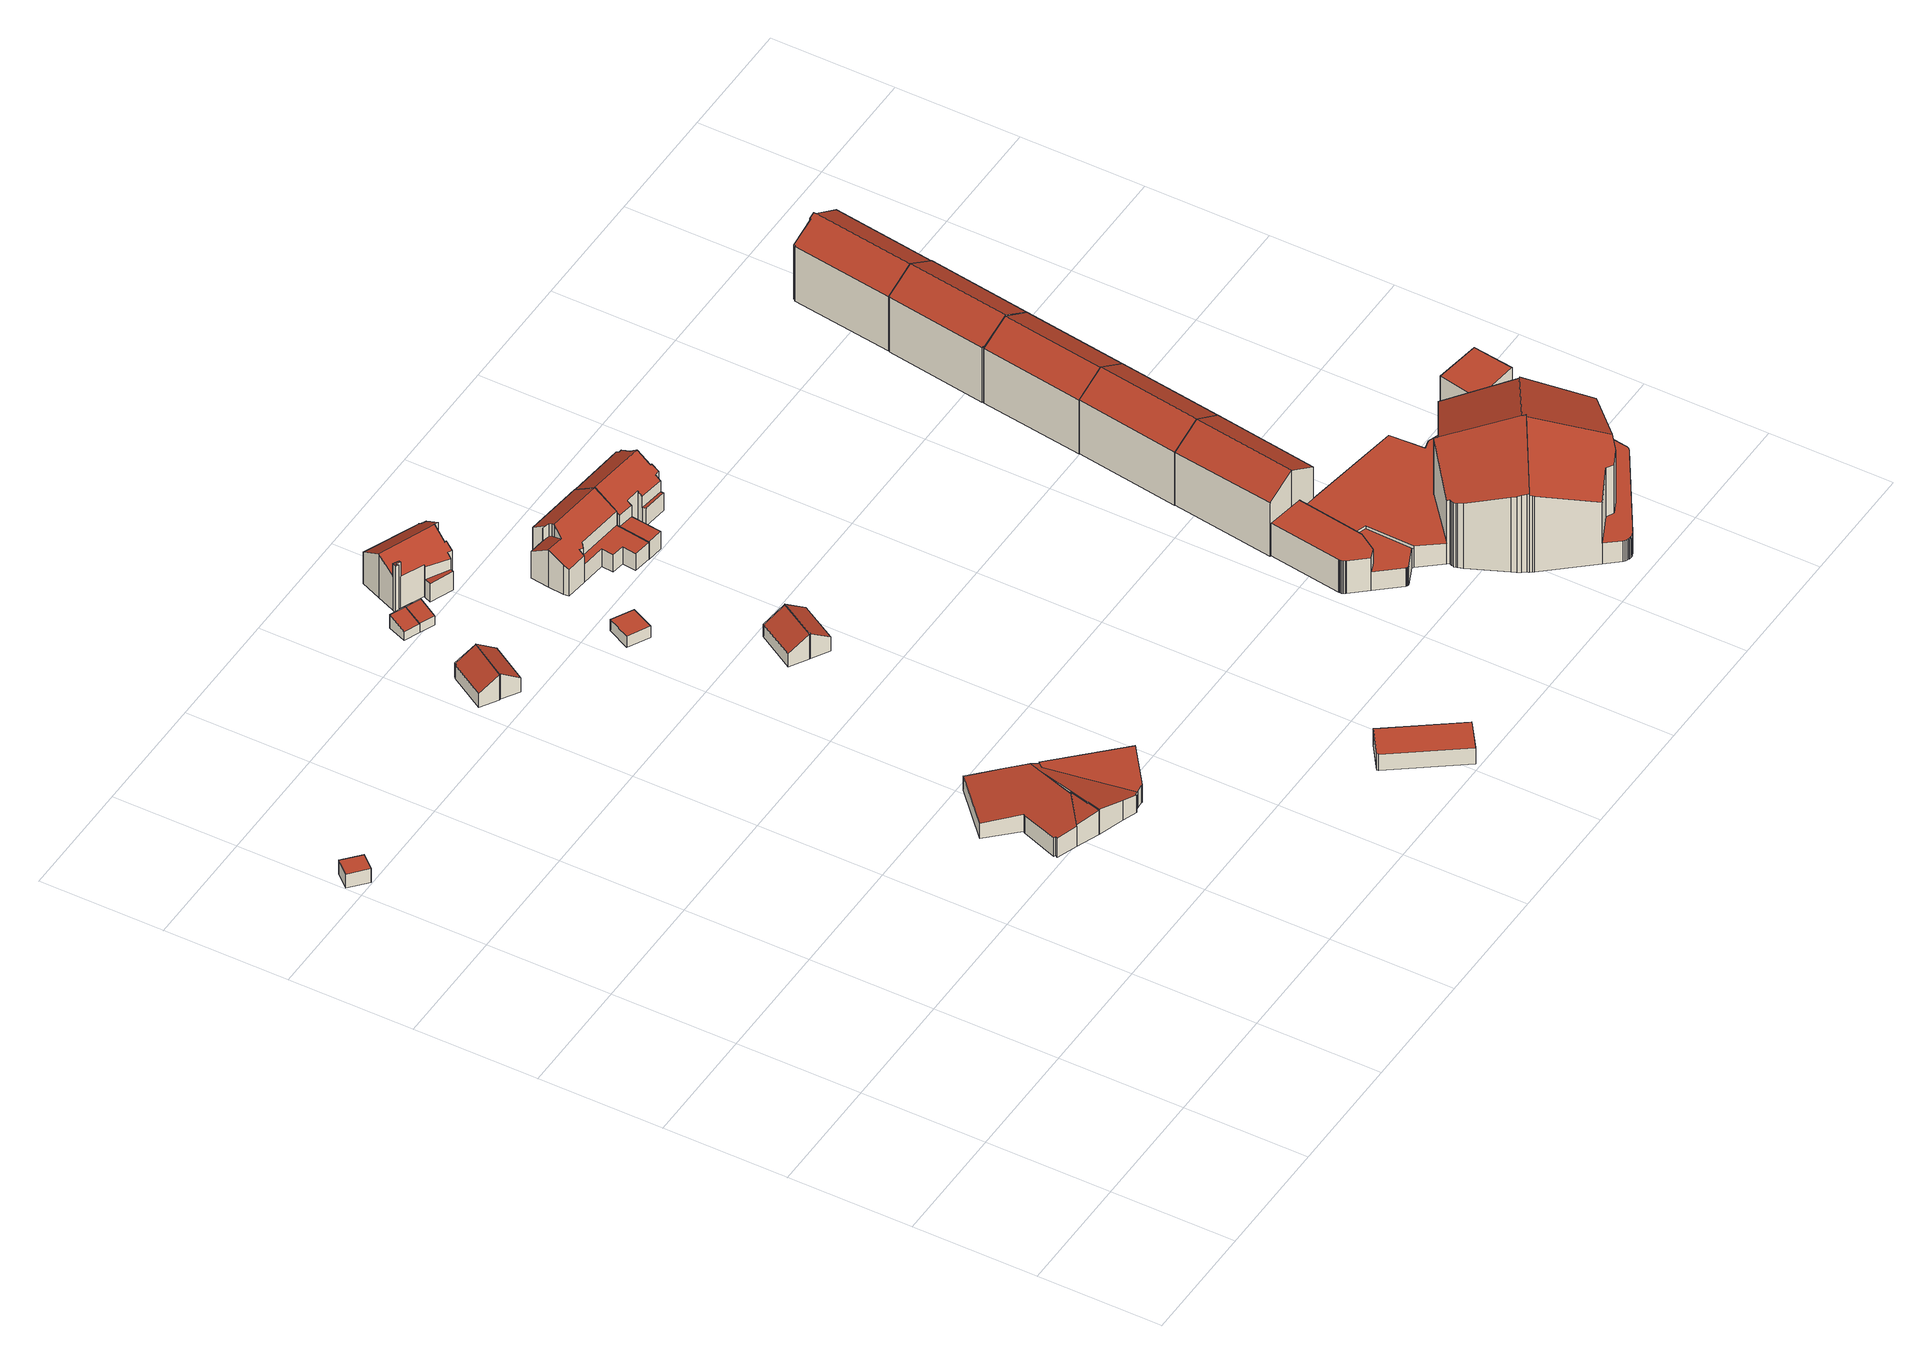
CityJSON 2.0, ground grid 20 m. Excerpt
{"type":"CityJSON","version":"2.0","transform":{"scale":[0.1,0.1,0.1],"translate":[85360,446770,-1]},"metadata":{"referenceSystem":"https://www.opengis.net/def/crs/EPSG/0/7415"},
"CityObjects":{
"building1":{"type":"Building","attributes":{"b3_dak_type":"horizontal","b3_extrusie":0,"b3_h_dak_50p":2.12,"b3_h_dak_70p":2.13,"b3_h_dak_max":2.19,"b3_h_dak_min":2.07,"b3_h_maaiveld":-0.501,"b3_is_glas_dak":false,"b3_kas_warenhuis":false,"b3_mutatie_AHN3_AHN4":false,"b3_mutatie_AHN4_AHN5":false,"b3_n_vlakken":1,"b3_opp_buitenmuur":34.74,"b3_opp_dak_plat":10.82,"b3_opp_dak_schuin":0,"b3_opp_grond":10.82,"b3_opp_scheidingsmuur":0,"b3_rmse_lod12":0.0236,"b3_rmse_lod13":0.0236,"b3_rmse_lod22":0.0209,"b3_succes":true,"b3_t_run":19,"b3_val3dity_lod12":"[]","b3_val3dity_lod13":"[]","b3_val3dity_lod22":"[]","b3_volume_lod12":28.47,"b3_volume_lod13":28.47,"b3_volume_lod22":28.43,"geconstateerd":false,"oorspronkelijkbouwjaar":1966,"rf_force_lod11":false,"status":"Pand in gebruik"},"children":["building1-1"]},
"building1-1":{"type":"BuildingPart","parents":["building1"],"geometry":[{"type":"Solid","lod":"2.2","boundaries":[[[[0,1,2,3]],[[4,0,3,5]],[[5,3,2,6]],[[6,2,1,7]],[[7,1,0,4]],[[7,4,5,6]]]],"semantics":{"surfaces":[{"type":"GroundSurface"},{"type":"WallSurface","on_footprint_edge":true},{"type":"RoofSurface","b3_azimut":255.62,"b3_h_dak_50p":2.13,"b3_h_dak_70p":2.13,"b3_h_dak_max":2.15,"b3_h_dak_min":2.1,"b3_hellingshoek":0.651}],"values":[[0,1,1,1,1,2]]}}]},
"building2":{"type":"Building","attributes":{"b3_bag_bag_overlap":0,"b3_dak_type":"slanted","b3_extrusie":0,"b3_h_dak_50p":2.99,"b3_h_dak_70p":3.29,"b3_h_dak_max":4.39,"b3_h_dak_min":2.59,"b3_h_maaiveld":-0.14,"b3_is_glas_dak":false,"b3_kas_warenhuis":false,"b3_mutatie_AHN3_AHN4":true,"b3_mutatie_AHN4_AHN5":false,"b3_n_vlakken":3,"b3_opp_buitenmuur":133,"b3_opp_dak_plat":0,"b3_opp_dak_schuin":163.48,"b3_opp_grond":162.95,"b3_opp_scheidingsmuur":52.78,"b3_rmse_lod12":0.418,"b3_rmse_lod13":0.418,"b3_rmse_lod22":0.163,"b3_succes":true,"b3_t_run":213,"b3_val3dity_lod12":"[]","b3_val3dity_lod13":"[]","b3_val3dity_lod22":"[]","b3_volume_lod12":555.62,"b3_volume_lod13":555.62,"b3_volume_lod22":528.13,"geconstateerd":false,"oorspronkelijkbouwjaar":1987,"rf_force_lod11":false,"status":"Pand in gebruik"},"children":["building2-1"]},
"building2-1":{"type":"BuildingPart","parents":["building2"],"geometry":[{"type":"Solid","lod":"2.2","boundaries":[[[[8,9,10,11,12,13,14,15,16,17,18,19,20,21,22]],[[23,18,17,24]],[[25,19,18,23]],[[26,20,19,25]],[[24,17,16,27]],[[28,9,8,29,30]],[[30,29,31,32]],[[33,11,10,34]],[[35,14,13,36]],[[37,15,14,35]],[[38,22,21,39]],[[39,21,20,26]],[[29,8,22,38]],[[34,10,9,28]],[[36,13,12,31]],[[32,31,12,11,33]],[[27,16,15,37]],[[32,33,34,28,30]],[[27,37,35,36,31,29,38,39,26,25,23,24]]]],"semantics":{"surfaces":[{"type":"GroundSurface"},{"type":"WallSurface","on_footprint_edge":true},{"type":"WallSurface","on_footprint_edge":false},{"type":"RoofSurface","b3_azimut":328.24,"b3_h_dak_50p":3.94,"b3_h_dak_70p":4.04,"b3_h_dak_max":4.32,"b3_h_dak_min":3.7,"b3_hellingshoek":10.13},{"type":"RoofSurface","b3_azimut":340.75,"b3_h_dak_50p":3.01,"b3_h_dak_70p":3.19,"b3_h_dak_max":3.84,"b3_h_dak_min":2.47,"b3_hellingshoek":3.52}],"values":[[0,1,1,1,1,1,2,1,1,1,1,1,1,1,1,1,1,3,4]]}}]},
"building3":{"type":"Building","attributes":{"b3_bag_bag_overlap":0,"b3_dak_type":"slanted","b3_extrusie":0,"b3_h_dak_50p":3.34,"b3_h_dak_70p":3.61,"b3_h_dak_max":4.52,"b3_h_dak_min":2.85,"b3_h_maaiveld":-0.085,"b3_is_glas_dak":false,"b3_kas_warenhuis":false,"b3_mutatie_AHN3_AHN4":false,"b3_mutatie_AHN4_AHN5":false,"b3_n_vlakken":2,"b3_opp_buitenmuur":118.46,"b3_opp_dak_plat":0,"b3_opp_dak_schuin":121.31,"b3_opp_grond":118.46,"b3_opp_scheidingsmuur":52.64,"b3_rmse_lod12":0.426,"b3_rmse_lod13":0.426,"b3_rmse_lod22":0.0463,"b3_succes":true,"b3_t_run":182,"b3_val3dity_lod12":"[]","b3_val3dity_lod13":"[]","b3_val3dity_lod22":"[]","b3_volume_lod12":434.29,"b3_volume_lod13":434.29,"b3_volume_lod22":415.36,"geconstateerd":false,"oorspronkelijkbouwjaar":2002,"rf_force_lod11":false,"status":"Pand in gebruik"},"children":["building3-1"]},
"building3-1":{"type":"BuildingPart","parents":["building3"],"geometry":[{"type":"Solid","lod":"2.2","boundaries":[[[[40,41,42,43,44,45,11,10,9,22,46,47,48,49]],[[50,22,9,51]],[[52,44,43,53]],[[54,55,56]],[[57,10,11,58]],[[51,9,10,57]],[[59,45,44,52]],[[58,11,45,59]],[[60,42,41,61]],[[53,43,42,60]],[[62,46,22,50]],[[63,48,47,55,54]],[[64,40,49,65]],[[65,49,48,63]],[[61,41,40,64]],[[55,47,46,62]],[[61,64,65,63,54,56]],[[55,62,50,51,57,58,59,52,53,60,61,56]]]],"semantics":{"surfaces":[{"type":"GroundSurface"},{"type":"WallSurface","on_footprint_edge":true},{"type":"WallSurface","on_footprint_edge":false},{"type":"RoofSurface","b3_azimut":261.37,"b3_h_dak_50p":3.34,"b3_h_dak_70p":3.58,"b3_h_dak_max":4.36,"b3_h_dak_min":2.89,"b3_hellingshoek":11.47},{"type":"RoofSurface","b3_azimut":80.35,"b3_h_dak_50p":3.34,"b3_h_dak_70p":3.62,"b3_h_dak_max":4.46,"b3_h_dak_min":2.77,"b3_hellingshoek":13.4}],"values":[[0,1,1,2,1,1,1,1,1,1,1,1,1,1,1,1,3,4]]}}]},
"building4":{"type":"Building","attributes":{"b3_bag_bag_overlap":0,"b3_dak_type":"slanted","b3_extrusie":0,"b3_h_dak_50p":3.05,"b3_h_dak_70p":3.48,"b3_h_dak_max":4.15,"b3_h_dak_min":1.96,"b3_h_maaiveld":-0.625,"b3_is_glas_dak":false,"b3_kas_warenhuis":false,"b3_mutatie_AHN3_AHN4":false,"b3_mutatie_AHN4_AHN5":false,"b3_n_vlakken":1,"b3_opp_buitenmuur":42.54,"b3_opp_dak_plat":0,"b3_opp_dak_schuin":27.55,"b3_opp_grond":23.47,"b3_opp_scheidingsmuur":33.57,"b3_rmse_lod12":0.768,"b3_rmse_lod13":0.768,"b3_rmse_lod22":0.0211,"b3_succes":true,"b3_t_run":30,"b3_val3dity_lod12":"[]","b3_val3dity_lod13":"[]","b3_val3dity_lod22":"[]","b3_volume_lod12":96.05,"b3_volume_lod13":96.05,"b3_volume_lod22":85.97,"geconstateerd":false,"oorspronkelijkbouwjaar":1951,"rf_force_lod11":false,"status":"Pand in gebruik"},"children":["building4-1"]},
"building4-1":{"type":"BuildingPart","parents":["building4"],"geometry":[{"type":"Solid","lod":"2.2","boundaries":[[[[66,67,68,69,70,71]],[[72,68,67,73]],[[74,70,69,75]],[[75,69,68,72]],[[76,71,70,74]],[[77,66,71,76]],[[73,67,66,77]],[[73,77,76,74,75,72]]]],"semantics":{"surfaces":[{"type":"GroundSurface"},{"type":"WallSurface","on_footprint_edge":true},{"type":"RoofSurface","b3_azimut":301.01,"b3_h_dak_50p":2.92,"b3_h_dak_70p":3.43,"b3_h_dak_max":4.17,"b3_h_dak_min":1.73,"b3_hellingshoek":33.48}],"values":[[0,1,1,1,1,1,1,2]]}}]},
"building5":{"type":"Building","attributes":{"b3_bag_bag_overlap":0,"b3_dak_type":"slanted","b3_extrusie":0,"b3_h_dak_50p":3.12,"b3_h_dak_70p":3.59,"b3_h_dak_max":4.17,"b3_h_dak_min":2.02,"b3_h_maaiveld":-0.619,"b3_is_glas_dak":false,"b3_kas_warenhuis":false,"b3_mutatie_AHN3_AHN4":false,"b3_mutatie_AHN4_AHN5":false,"b3_n_vlakken":1,"b3_opp_buitenmuur":44.14,"b3_opp_dak_plat":0,"b3_opp_dak_schuin":28.04,"b3_opp_grond":23.53,"b3_opp_scheidingsmuur":33.57,"b3_rmse_lod12":0.777,"b3_rmse_lod13":0.777,"b3_rmse_lod22":0.018,"b3_succes":true,"b3_t_run":33,"b3_val3dity_lod12":"[]","b3_val3dity_lod13":"[]","b3_val3dity_lod22":"[]","b3_volume_lod12":98.44,"b3_volume_lod13":98.44,"b3_volume_lod22":87.97,"geconstateerd":false,"oorspronkelijkbouwjaar":1951,"rf_force_lod11":false,"status":"Pand in gebruik"},"children":["building5-1"]},
"building5-1":{"type":"BuildingPart","parents":["building5"],"geometry":[{"type":"Solid","lod":"2.2","boundaries":[[[[78,79,67,80,81]],[[82,80,67,83]],[[84,81,80,82]],[[83,67,79,85]],[[86,78,81,84]],[[85,79,78,86]],[[85,86,84,82,83]]]],"semantics":{"surfaces":[{"type":"GroundSurface"},{"type":"WallSurface","on_footprint_edge":true},{"type":"RoofSurface","b3_azimut":120.76,"b3_h_dak_50p":3.23,"b3_h_dak_70p":3.68,"b3_h_dak_max":4.41,"b3_h_dak_min":2.01,"b3_hellingshoek":32.93}],"values":[[0,1,1,1,1,1,2]]}}]},
"building6":{"type":"Building","attributes":{"b3_bag_bag_overlap":0,"b3_dak_type":"slanted","b3_extrusie":0,"b3_h_dak_50p":1.51,"b3_h_dak_70p":1.7,"b3_h_dak_max":2.06,"b3_h_dak_min":1,"b3_h_maaiveld":-0.635,"b3_is_glas_dak":false,"b3_kas_warenhuis":false,"b3_mutatie_AHN3_AHN4":false,"b3_mutatie_AHN4_AHN5":false,"b3_n_vlakken":1,"b3_opp_buitenmuur":18.45,"b3_opp_dak_plat":0,"b3_opp_dak_schuin":9.12,"b3_opp_grond":8.73,"b3_opp_scheidingsmuur":6.7,"b3_rmse_lod12":0.321,"b3_rmse_lod13":0.321,"b3_rmse_lod22":0.0279,"b3_succes":true,"b3_t_run":18,"b3_val3dity_lod12":"[]","b3_val3dity_lod13":"[]","b3_val3dity_lod22":"[]","b3_volume_lod12":20.35,"b3_volume_lod13":20.35,"b3_volume_lod22":18.51,"geconstateerd":false,"oorspronkelijkbouwjaar":1951,"rf_force_lod11":false,"status":"Pand in gebruik"},"children":["building6-1"]},
"building6-1":{"type":"BuildingPart","parents":["building6"],"geometry":[{"type":"Solid","lod":"2.2","boundaries":[[[[87,88,89,90]],[[91,89,88,92]],[[93,90,89,91]],[[94,87,90,93]],[[92,88,87,94]],[[92,94,93,91]]]],"semantics":{"surfaces":[{"type":"GroundSurface"},{"type":"WallSurface","on_footprint_edge":true},{"type":"RoofSurface","b3_azimut":196.53,"b3_h_dak_50p":1.59,"b3_h_dak_70p":1.77,"b3_h_dak_max":2.08,"b3_h_dak_min":1.07,"b3_hellingshoek":16.82}],"values":[[0,1,1,1,1,2]]}}]},
"building7":{"type":"Building","attributes":{"b3_bag_bag_overlap":0,"b3_dak_type":"slanted","b3_extrusie":0,"b3_h_dak_50p":1.5,"b3_h_dak_70p":1.66,"b3_h_dak_max":1.88,"b3_h_dak_min":1.11,"b3_h_maaiveld":-0.622,"b3_is_glas_dak":false,"b3_kas_warenhuis":false,"b3_mutatie_AHN3_AHN4":false,"b3_mutatie_AHN4_AHN5":false,"b3_n_vlakken":1,"b3_opp_buitenmuur":18.09,"b3_opp_dak_plat":0,"b3_opp_dak_schuin":8.88,"b3_opp_grond":8.6,"b3_opp_scheidingsmuur":6.7,"b3_rmse_lod12":0.267,"b3_rmse_lod13":0.267,"b3_rmse_lod22":0.0237,"b3_succes":true,"b3_t_run":45,"b3_val3dity_lod12":"[]","b3_val3dity_lod13":"[]","b3_val3dity_lod22":"[]","b3_volume_lod12":19.46,"b3_volume_lod13":19.46,"b3_volume_lod22":18.08,"geconstateerd":false,"oorspronkelijkbouwjaar":1951,"rf_force_lod11":false,"status":"Pand in gebruik"},"children":["building7-1"]},
"building7-1":{"type":"BuildingPart","parents":["building7"],"geometry":[{"type":"Solid","lod":"2.2","boundaries":[[[[88,95,96,89]],[[97,96,95,98]],[[99,89,96,97]],[[92,88,89,99]],[[98,95,88,92]],[[98,92,99,97]]]],"semantics":{"surfaces":[{"type":"GroundSurface"},{"type":"WallSurface","on_footprint_edge":true},{"type":"RoofSurface","b3_azimut":202.91,"b3_h_dak_50p":1.55,"b3_h_dak_70p":1.7,"b3_h_dak_max":1.97,"b3_h_dak_min":1.12,"b3_hellingshoek":14.46}],"values":[[0,1,1,1,1,2]]}}]},
"building8":{"type":"Building","attributes":{"b3_dak_type":"horizontal","b3_extrusie":0,"b3_h_dak_50p":1.59,"b3_h_dak_70p":1.65,"b3_h_dak_max":1.77,"b3_h_dak_min":1.35,"b3_h_maaiveld":-0.5,"b3_is_glas_dak":false,"b3_kas_warenhuis":false,"b3_mutatie_AHN3_AHN4":false,"b3_mutatie_AHN4_AHN5":false,"b3_n_vlakken":1,"b3_opp_buitenmuur":33.46,"b3_opp_dak_plat":16.09,"b3_opp_dak_schuin":0,"b3_opp_grond":16.09,"b3_opp_scheidingsmuur":0,"b3_rmse_lod12":0.118,"b3_rmse_lod13":0.118,"b3_rmse_lod22":0.0976,"b3_succes":true,"b3_t_run":83,"b3_val3dity_lod12":"[]","b3_val3dity_lod13":"[]","b3_val3dity_lod22":"[]","b3_volume_lod12":34.61,"b3_volume_lod13":34.61,"b3_volume_lod22":33.55,"geconstateerd":false,"oorspronkelijkbouwjaar":1995,"rf_force_lod11":false,"status":"Pand in gebruik"},"children":["building8-1"]},
"building8-1":{"type":"BuildingPart","parents":["building8"],"geometry":[{"type":"Solid","lod":"2.2","boundaries":[[[[100,101,102,103]],[[104,100,103,105]],[[105,103,102,106]],[[106,102,101,107]],[[107,101,100,104]],[[107,104,105,106]]]],"semantics":{"surfaces":[{"type":"GroundSurface"},{"type":"WallSurface","on_footprint_edge":true},{"type":"RoofSurface","b3_azimut":180.92,"b3_h_dak_50p":1.59,"b3_h_dak_70p":1.59,"b3_h_dak_max":1.6,"b3_h_dak_min":1.58,"b3_hellingshoek":0.255}],"values":[[0,1,1,1,1,2]]}}]},
"building9":{"type":"Building","attributes":{"b3_dak_type":"horizontal","b3_extrusie":0,"b3_h_dak_50p":3.02,"b3_h_dak_70p":3.09,"b3_h_dak_max":3.33,"b3_h_dak_min":2.87,"b3_h_maaiveld":0.016,"b3_is_glas_dak":false,"b3_kas_warenhuis":false,"b3_mutatie_AHN3_AHN4":false,"b3_mutatie_AHN4_AHN5":false,"b3_n_vlakken":1,"b3_opp_buitenmuur":115.26,"b3_opp_dak_plat":72.47,"b3_opp_dak_schuin":0,"b3_opp_grond":72.46,"b3_opp_scheidingsmuur":0,"b3_rmse_lod12":0.105,"b3_rmse_lod13":0.105,"b3_rmse_lod22":0.0993,"b3_succes":true,"b3_t_run":157,"b3_val3dity_lod12":"[]","b3_val3dity_lod13":"[]","b3_val3dity_lod22":"[]","b3_volume_lod12":222.68,"b3_volume_lod13":222.68,"b3_volume_lod22":219.87,"geconstateerd":false,"oorspronkelijkbouwjaar":2020,"rf_force_lod11":false,"status":"Pand in gebruik"},"children":["building9-1"]},
"building9-1":{"type":"BuildingPart","parents":["building9"],"geometry":[{"type":"Solid","lod":"2.2","boundaries":[[[[108,109,110,111,112,113]],[[114,112,111,115]],[[116,113,112,114]],[[117,108,113,116]],[[115,111,110,118]],[[118,110,109,119]],[[119,109,108,117]],[[119,117,116,114,115,118]]]],"semantics":{"surfaces":[{"type":"GroundSurface"},{"type":"WallSurface","on_footprint_edge":true},{"type":"RoofSurface","b3_azimut":221.95,"b3_h_dak_50p":3.05,"b3_h_dak_70p":3.06,"b3_h_dak_max":3.1,"b3_h_dak_min":3.01,"b3_hellingshoek":0.628}],"values":[[0,1,1,1,1,1,1,2]]}}]},
"building10":{"type":"Building","attributes":{"b3_bag_bag_overlap":0,"b3_dak_type":"slanted","b3_extrusie":0,"b3_h_dak_50p":2.94,"b3_h_dak_70p":3.38,"b3_h_dak_max":4.08,"b3_h_dak_min":1.88,"b3_h_maaiveld":-0.523,"b3_is_glas_dak":false,"b3_kas_warenhuis":false,"b3_mutatie_AHN3_AHN4":false,"b3_mutatie_AHN4_AHN5":false,"b3_n_vlakken":1,"b3_opp_buitenmuur":41.24,"b3_opp_dak_plat":0,"b3_opp_dak_schuin":28.2,"b3_opp_grond":23.68,"b3_opp_scheidingsmuur":31.47,"b3_rmse_lod12":0.749,"b3_rmse_lod13":0.749,"b3_rmse_lod22":0.0219,"b3_succes":true,"b3_t_run":91,"b3_val3dity_lod12":"[]","b3_val3dity_lod13":"[]","b3_val3dity_lod22":"[]","b3_volume_lod12":92.56,"b3_volume_lod13":92.56,"b3_volume_lod22":82.57,"geconstateerd":false,"oorspronkelijkbouwjaar":1951,"rf_force_lod11":false,"status":"Pand in gebruik"},"children":["building10-1"]},
"building10-1":{"type":"BuildingPart","parents":["building10"],"geometry":[{"type":"Solid","lod":"2.2","boundaries":[[[[120,121,122,123]],[[124,120,123,125]],[[125,123,122,126]],[[126,122,121,127]],[[127,121,120,124]],[[127,124,125,126]]]],"semantics":{"surfaces":[{"type":"GroundSurface"},{"type":"WallSurface","on_footprint_edge":true},{"type":"RoofSurface","b3_azimut":301.42,"b3_h_dak_50p":2.85,"b3_h_dak_70p":3.34,"b3_h_dak_max":4.07,"b3_h_dak_min":1.67,"b3_hellingshoek":32.86}],"values":[[0,1,1,1,1,2]]}}]},
"building11":{"type":"Building","attributes":{"b3_bag_bag_overlap":0,"b3_bouwlagen":3,"b3_dak_type":"slanted","b3_extrusie":0,"b3_h_dak_50p":6.18,"b3_h_dak_70p":6.7,"b3_h_dak_max":7.9,"b3_h_dak_min":2.45,"b3_h_maaiveld":-0.828,"b3_is_glas_dak":false,"b3_kas_warenhuis":false,"b3_mutatie_AHN3_AHN4":false,"b3_mutatie_AHN4_AHN5":false,"b3_n_vlakken":5,"b3_opp_buitenmuur":204.4,"b3_opp_dak_plat":0,"b3_opp_dak_schuin":92.25,"b3_opp_grond":77.63,"b3_opp_scheidingsmuur":51.5,"b3_rmse_lod12":1.39,"b3_rmse_lod13":1.13,"b3_rmse_lod22":0.598,"b3_succes":true,"b3_t_run":72,"b3_val3dity_lod12":"[]","b3_val3dity_lod13":"[]","b3_val3dity_lod22":"[]","b3_volume_lod12":584.24,"b3_volume_lod13":571.52,"b3_volume_lod22":535.9,"geconstateerd":false,"oorspronkelijkbouwjaar":1951,"rf_force_lod11":false,"status":"Pand in gebruik"},"children":["building11-1"]},
"building11-1":{"type":"BuildingPart","parents":["building11"],"geometry":[{"type":"Solid","lod":"2.2","boundaries":[[[[128,129,130,131,132,133,134,135,136,137,138,139,140,141,142,143,144,145,146,147,148,149,150]],[[151,149,148,152]],[[152,148,147,153]],[[154,146,145,155]],[[156,154,157,158]],[[159,133,132,160]],[[160,132,131,161]],[[158,157,162,163]],[[164,144,143,165]],[[166,142,141,167]],[[168,140,139,169]],[[165,143,142,166]],[[170,138,137,171]],[[169,139,138,170]],[[155,145,144,164,172]],[[173,167,141,140,168]],[[174,135,134,175]],[[175,134,133,159]],[[176,136,135,174]],[[171,137,136,176]],[[177,129,128,178]],[[153,147,146,154,156]],[[179,130,180]],[[180,130,129,177]],[[161,131,130,179]],[[178,128,150,162]],[[163,162,150,149,151]],[[172,164,167,173]],[[176,178,162,157,154,155,172,173,168,169,170,171]],[[163,151,152,153,156,158]],[[167,164,165,166]],[[178,176,174,175,159,160,161,179,180,177]]]],"semantics":{"surfaces":[{"type":"GroundSurface"},{"type":"WallSurface","on_footprint_edge":true},{"type":"WallSurface","on_footprint_edge":false},{"type":"RoofSurface","b3_azimut":202.64,"b3_h_dak_50p":6.38,"b3_h_dak_70p":6.91,"b3_h_dak_max":7.87,"b3_h_dak_min":4.81,"b3_hellingshoek":33.42},{"type":"RoofSurface","b3_azimut":134.58,"b3_h_dak_50p":7.85,"b3_h_dak_70p":7.87,"b3_h_dak_max":7.89,"b3_h_dak_min":7.83,"b3_hellingshoek":3.19},{"type":"RoofSurface","b3_azimut":24.42,"b3_h_dak_50p":2.52,"b3_h_dak_70p":2.54,"b3_h_dak_max":5.09,"b3_h_dak_min":2.45,"b3_hellingshoek":5.47},{"type":"RoofSurface","b3_azimut":22.25,"b3_h_dak_50p":6.15,"b3_h_dak_70p":6.64,"b3_h_dak_max":7.65,"b3_h_dak_min":4.93,"b3_hellingshoek":33.44}],"values":[[0,1,1,1,2,1,1,2,1,1,1,1,1,1,1,1,1,1,1,1,1,1,1,1,1,1,1,2,3,4,5,6]]}}]},
"building12":{"type":"Building","attributes":{"b3_bag_bag_overlap":0,"b3_dak_type":"slanted","b3_extrusie":0,"b3_h_dak_50p":3.08,"b3_h_dak_70p":3.54,"b3_h_dak_max":4.13,"b3_h_dak_min":2.02,"b3_h_maaiveld":-0.533,"b3_is_glas_dak":false,"b3_kas_warenhuis":false,"b3_mutatie_AHN3_AHN4":false,"b3_mutatie_AHN4_AHN5":false,"b3_n_vlakken":1,"b3_opp_buitenmuur":44.4,"b3_opp_dak_plat":0,"b3_opp_dak_schuin":27.69,"b3_opp_grond":23.72,"b3_opp_scheidingsmuur":31.47,"b3_rmse_lod12":0.76,"b3_rmse_lod13":0.76,"b3_rmse_lod22":0.0236,"b3_succes":true,"b3_t_run":99,"b3_val3dity_lod12":"[]","b3_val3dity_lod13":"[]","b3_val3dity_lod22":"[]","b3_volume_lod12":96.4,"b3_volume_lod13":96.4,"b3_volume_lod22":86.21,"geconstateerd":false,"oorspronkelijkbouwjaar":1951,"rf_force_lod11":false,"status":"Pand in gebruik"},"children":["building12-1"]},
"building12-1":{"type":"BuildingPart","parents":["building12"],"geometry":[{"type":"Solid","lod":"2.2","boundaries":[[[[181,182,183,123,184,185]],[[186,184,123,187]],[[187,123,183,188]],[[188,183,182,189]],[[190,181,185,191]],[[191,185,184,186]],[[189,182,181,190]],[[189,190,191,186,187,188]]]],"semantics":{"surfaces":[{"type":"GroundSurface"},{"type":"WallSurface","on_footprint_edge":true},{"type":"RoofSurface","b3_azimut":120.04,"b3_h_dak_50p":3.18,"b3_h_dak_70p":3.65,"b3_h_dak_max":4.36,"b3_h_dak_min":1.99,"b3_hellingshoek":32.26}],"values":[[0,1,1,1,1,1,1,2]]}}]},
"building13":{"type":"Building","attributes":{"b3_bag_bag_overlap":0,"b3_bouwlagen":3,"b3_dak_type":"slanted","b3_extrusie":0,"b3_h_dak_50p":5.68,"b3_h_dak_70p":6.26,"b3_h_dak_max":7.43,"b3_h_dak_min":2.39,"b3_h_maaiveld":-0.683,"b3_is_glas_dak":false,"b3_kas_warenhuis":false,"b3_mutatie_AHN3_AHN4":false,"b3_mutatie_AHN4_AHN5":false,"b3_n_vlakken":4,"b3_opp_buitenmuur":220.52,"b3_opp_dak_plat":28.48,"b3_opp_dak_schuin":109.76,"b3_opp_grond":120.96,"b3_opp_scheidingsmuur":67.99,"b3_rmse_lod12":1.95,"b3_rmse_lod13":0.815,"b3_rmse_lod22":0.128,"b3_succes":true,"b3_t_run":167,"b3_val3dity_lod12":"[]","b3_val3dity_lod13":"[]","b3_val3dity_lod22":"[]","b3_volume_lod12":838.43,"b3_volume_lod13":758.26,"b3_volume_lod22":712.15,"geconstateerd":false,"oorspronkelijkbouwjaar":1951,"rf_force_lod11":false,"status":"Pand in gebruik"},"children":["building13-1"]},
"building13-1":{"type":"BuildingPart","parents":["building13"],"geometry":[{"type":"Solid","lod":"2.2","boundaries":[[[[192,193,194,195,196,197,198,199,200,201,202,203,204,205,206,207,208]],[[209,192,208,210]],[[211,212,213,214]],[[215,206,205,216]],[[210,208,207,217]],[[217,207,206,215]],[[218,200,199,219,220]],[[221,222,223,224]],[[224,223,212,211]],[[214,213,204,203,225]],[[216,205,204,213]],[[226,227,228,229]],[[230,231,227,226]],[[232,233,231,230]],[[234,195,194,235,236]],[[237,238,222,221]],[[239,196,195,234]],[[225,203,202,240]],[[241,198,197,242]],[[242,197,196,239]],[[220,219,233,232]],[[219,199,198,241]],[[229,228,243]],[[240,202,201,244]],[[244,201,200,218]],[[236,235,238,237]],[[235,194,193,245]],[[245,193,192,209]],[[243,228,227,231,233,219,241,242]],[[244,218,220,232,230,226,229,225,240]],[[236,237,221,224,211,214,225,229,243,242,239,234]],[[245,209,210,217,215,216,213,212,223,222,238,235]]]],"semantics":{"surfaces":[{"type":"GroundSurface"},{"type":"WallSurface","on_footprint_edge":true},{"type":"WallSurface","on_footprint_edge":false},{"type":"RoofSurface","b3_azimut":7.5,"b3_h_dak_50p":5.16,"b3_h_dak_70p":5.68,"b3_h_dak_max":7.33,"b3_h_dak_min":4.15,"b3_hellingshoek":33.09},{"type":"RoofSurface","b3_azimut":6.39,"b3_h_dak_50p":6.15,"b3_h_dak_70p":6.58,"b3_h_dak_max":7.61,"b3_h_dak_min":5.03,"b3_hellingshoek":33.09},{"type":"RoofSurface","b3_azimut":186.75,"b3_h_dak_50p":6.15,"b3_h_dak_70p":6.68,"b3_h_dak_max":7.61,"b3_h_dak_min":4.4,"b3_hellingshoek":31.95},{"type":"RoofSurface","b3_azimut":160.79,"b3_h_dak_50p":2.52,"b3_h_dak_70p":2.55,"b3_h_dak_max":5.22,"b3_h_dak_min":2.41,"b3_hellingshoek":1.67}],"values":[[0,1,2,1,1,1,1,2,2,1,1,2,2,2,1,2,1,1,1,1,2,1,2,1,1,2,1,1,3,4,5,6]]}}]},
"building14":{"type":"Building","attributes":{"b3_bag_bag_overlap":0,"b3_bouwlagen":3,"b3_dak_type":"slanted","b3_extrusie":0,"b3_h_dak_50p":5.94,"b3_h_dak_70p":6.55,"b3_h_dak_max":7.89,"b3_h_dak_min":1.7,"b3_h_maaiveld":-0.776,"b3_is_glas_dak":false,"b3_kas_warenhuis":false,"b3_mutatie_AHN3_AHN4":false,"b3_mutatie_AHN4_AHN5":false,"b3_n_vlakken":6,"b3_opp_buitenmuur":205.04,"b3_opp_dak_plat":13.62,"b3_opp_dak_schuin":94.54,"b3_opp_grond":92.82,"b3_opp_scheidingsmuur":67.99,"b3_rmse_lod12":2.02,"b3_rmse_lod13":0.996,"b3_rmse_lod22":0.562,"b3_succes":true,"b3_t_run":168,"b3_val3dity_lod12":"[]","b3_val3dity_lod13":"[]","b3_val3dity_lod22":"[]","b3_volume_lod12":675.55,"b3_volume_lod13":616.56,"b3_volume_lod22":576.4,"geconstateerd":false,"oorspronkelijkbouwjaar":1951,"rf_force_lod11":false,"status":"Pand in gebruik"},"children":["building14-1"]},
"building14-1":{"type":"BuildingPart","parents":["building14"],"geometry":[{"type":"Solid","lod":"2.2","boundaries":[[[[246,247,248,249,250,251,252,253,254,255,256,257,258,259,260,261,262,263,264,265,266,267,268,269]],[[270,258,257,271,272]],[[271,257,256,273]],[[272,271,274,275]],[[276,253,252,277]],[[275,274,254,253,276]],[[277,252,251,278]],[[279,249,248,280,281]],[[282,283,269,268,284]],[[285,247,246,286]],[[284,268,267,287]],[[287,267,266,288]],[[289,259,258,270]],[[290,291,260,259,289]],[[292,261,260,291]],[[293,264,263,294,295]],[[295,294,291,290]],[[294,263,262,296]],[[273,256,255,297]],[[296,262,261,292]],[[297,255,254,274]],[[288,266,265,298]],[[298,265,264,293]],[[299,250,249,279]],[[278,251,250,299]],[[281,280,300,301]],[[280,248,247,285]],[[301,300,283,282]],[[286,246,269,283]],[[296,292,291,294]],[[297,274,271,273]],[[298,279,281,301,282,284,287,288]],[[286,283,300,280,285]],[[279,298,293,295,290,289,270,272,275,276,277,278,299]]]],"semantics":{"surfaces":[{"type":"GroundSurface"},{"type":"WallSurface","on_footprint_edge":true},{"type":"WallSurface","on_footprint_edge":false},{"type":"RoofSurface","b3_azimut":291.47,"b3_h_dak_50p":2.52,"b3_h_dak_70p":2.52,"b3_h_dak_max":2.52,"b3_h_dak_min":2.51,"b3_hellingshoek":0.131},{"type":"RoofSurface","b3_azimut":359.23,"b3_h_dak_50p":2.49,"b3_h_dak_70p":2.49,"b3_h_dak_max":4.66,"b3_h_dak_min":2.45,"b3_hellingshoek":4.47},{"type":"RoofSurface","b3_azimut":6.34,"b3_h_dak_50p":6.06,"b3_h_dak_70p":6.53,"b3_h_dak_max":7.58,"b3_h_dak_min":4.93,"b3_hellingshoek":33.35},{"type":"RoofSurface","b3_azimut":97.22,"b3_h_dak_50p":1.8,"b3_h_dak_70p":2.01,"b3_h_dak_max":5.95,"b3_h_dak_min":1.63,"b3_hellingshoek":34.28},{"type":"RoofSurface","b3_azimut":186.85,"b3_h_dak_50p":6.23,"b3_h_dak_70p":6.77,"b3_h_dak_max":7.58,"b3_h_dak_min":4.66,"b3_hellingshoek":33.17}],"values":[[0,1,1,2,1,1,1,1,1,1,1,1,1,1,1,1,2,1,1,1,1,1,1,1,1,2,1,2,1,3,4,5,6,7]]}}]},
"building15":{"type":"Building","attributes":{"b3_bag_bag_overlap":0,"b3_bouwlagen":4,"b3_dak_type":"slanted","b3_extrusie":0,"b3_h_dak_50p":10.97,"b3_h_dak_70p":11.51,"b3_h_dak_max":13.39,"b3_h_dak_min":9.49,"b3_h_maaiveld":-0.432,"b3_is_glas_dak":false,"b3_kas_warenhuis":false,"b3_mutatie_AHN3_AHN4":false,"b3_mutatie_AHN4_AHN5":false,"b3_n_vlakken":3,"b3_opp_buitenmuur":395.33,"b3_opp_dak_plat":0,"b3_opp_dak_schuin":186.42,"b3_opp_grond":161.08,"b3_opp_scheidingsmuur":159.37,"b3_rmse_lod12":1.06,"b3_rmse_lod13":1.06,"b3_rmse_lod22":0.368,"b3_succes":true,"b3_t_run":206,"b3_val3dity_lod12":"[]","b3_val3dity_lod13":"[]","b3_val3dity_lod22":"[]","b3_volume_lod12":1921.74,"b3_volume_lod13":1921.74,"b3_volume_lod22":1833.43,"geconstateerd":false,"oorspronkelijkbouwjaar":1954,"rf_force_lod11":false,"status":"Pand in gebruik"},"children":["building15-1"]},
"building15-1":{"type":"BuildingPart","parents":["building15"],"geometry":[{"type":"Solid","lod":"2.2","boundaries":[[[[302,303,304,305,306,307]],[[308,304,303,309]],[[310,305,304,308]],[[311,307,306,312]],[[312,306,305,310]],[[309,303,302,313]],[[313,302,307,311]],[[309,313,310,308]],[[313,311,312,310]]]],"semantics":{"surfaces":[{"type":"GroundSurface"},{"type":"WallSurface","on_footprint_edge":true},{"type":"RoofSurface","b3_azimut":98.37,"b3_h_dak_50p":10.96,"b3_h_dak_70p":11.55,"b3_h_dak_max":12.5,"b3_h_dak_min":9.45,"b3_hellingshoek":30.2},{"type":"RoofSurface","b3_azimut":278.47,"b3_h_dak_50p":10.93,"b3_h_dak_70p":11.52,"b3_h_dak_max":12.5,"b3_h_dak_min":9.38,"b3_hellingshoek":30.24}],"values":[[0,1,1,1,1,1,1,2,3]]}}]},
"building16":{"type":"Building","attributes":{"b3_bag_bag_overlap":0,"b3_bouwlagen":4,"b3_dak_type":"slanted","b3_extrusie":0,"b3_h_dak_50p":6.68,"b3_h_dak_70p":13.89,"b3_h_dak_max":18.08,"b3_h_dak_min":3.06,"b3_h_maaiveld":-0.324,"b3_is_glas_dak":false,"b3_kas_warenhuis":false,"b3_mutatie_AHN3_AHN4":false,"b3_mutatie_AHN4_AHN5":false,"b3_n_vlakken":8,"b3_opp_buitenmuur":1508.97,"b3_opp_dak_plat":648.01,"b3_opp_dak_schuin":576.14,"b3_opp_grond":1184.99,"b3_opp_scheidingsmuur":103.74,"b3_rmse_lod12":7.31,"b3_rmse_lod13":1.59,"b3_rmse_lod22":0.672,"b3_succes":true,"b3_t_run":539,"b3_val3dity_lod12":"[]","b3_val3dity_lod13":"[]","b3_val3dity_lod22":"[]","b3_volume_lod12":16748.44,"b3_volume_lod13":10844.02,"b3_volume_lod22":10719.28,"geconstateerd":false,"oorspronkelijkbouwjaar":1959,"rf_force_lod11":false,"status":"Pand in gebruik"},"children":["building16-1"]},
"building16-1":{"type":"BuildingPart","parents":["building16"],"geometry":[{"type":"Solid","lod":"2.2","boundaries":[[[[314,315,316,317,318,319,320,321,322,323,324,325,326,327,328,329,330,331,332,333,334,335,336,337,338,339,340,341,342,343,344,345,346,347,348,349,350,351,352,353,354,355,356,357,358,359,360,361,362,363,364,365,366,367,368,369,370,371]],[[372,373,374,375,376]],[[377,339,338,378,379]],[[380,381,373,372]],[[382,354,353,383]],[[384,336,335,385,386]],[[386,385,387,388]],[[389,390,391,392]],[[393,346,345,394]],[[395,333,332,396]],[[397,334,333,395]],[[396,332,331,398]],[[398,331,330,399]],[[399,330,329,400]],[[400,329,328,401]],[[401,328,327,402]],[[402,327,326,403]],[[403,326,325,404]],[[405,323,322,406]],[[406,322,321,407]],[[407,321,320,408]],[[404,325,324,409]],[[410,371,370,411]],[[409,324,323,405]],[[412,340,339,377]],[[413,342,341,414]],[[415,343,342,413]],[[416,417,418,419]],[[419,418,420,421]],[[422,318,317,423]],[[424,425,319,318,422]],[[426,365,364,427]],[[427,364,363,428]],[[429,368,367,430]],[[394,345,344,431]],[[430,367,366,432]],[[431,344,343,415]],[[432,366,365,426]],[[414,341,340,412]],[[378,338,337,433]],[[428,363,362,434]],[[433,337,336,384]],[[434,362,361,435]],[[436,360,359,437]],[[437,359,358,438]],[[438,358,357,439]],[[440,355,354,382]],[[441,356,355,440]],[[439,357,356,441]],[[442,443,369,368,429]],[[411,370,369,443]],[[444,349,348,445]],[[446,447,448]],[[449,450,451,452]],[[453,350,349,444]],[[445,348,347,454]],[[454,347,346,393]],[[385,335,334,397]],[[392,391,455,456]],[[457,458,425,424]],[[459,460,458,457]],[[383,353,352,461]],[[421,420,351,350,453]],[[462,463,461,464]],[[408,320,319,425]],[[465,466,450,449]],[[423,317,316,460,459]],[[464,461,352,351,420]],[[452,451,417,416]],[[467,315,314,468]],[[375,374,463,462]],[[376,375,443,442]],[[456,455,466,465]],[[379,378,447,446]],[[468,314,371,410]],[[469,436,381,380]],[[435,361,360,436,469]],[[470,471,390,389]],[[388,387,471,470]],[[460,316,315,467]],[[423,459,457,424,422]],[[452,416,472,449]],[[379,446,448,472,416,419,421,453,444,445,454,393,394,431,415,413,414,412,377]],[[447,392,456,465,449,472,448]],[[381,436,437,438,439,441,440,382,383,461,463,374,373]],[[435,469,380,372,376,442,429,430,432,426,427,428,434]],[[388,470,389,392,447,378,433,384,386]],[[460,467,468,410,411,443,375,462,464,420,418,417,451,450,466,455,391,390,471,387,385,397,395,396,398,399,400,401,402,403,404,409,405,406,407,408,425,458]]]],"semantics":{"surfaces":[{"type":"GroundSurface"},{"type":"WallSurface","on_footprint_edge":false},{"type":"WallSurface","on_footprint_edge":true},{"type":"RoofSurface","b3_azimut":324.73,"b3_h_dak_50p":6.73,"b3_h_dak_70p":6.74,"b3_h_dak_max":6.78,"b3_h_dak_min":6.68,"b3_hellingshoek":0.569},{"type":"RoofSurface","b3_azimut":12.84,"b3_h_dak_50p":14.36,"b3_h_dak_70p":15.2,"b3_h_dak_max":17.94,"b3_h_dak_min":11.05,"b3_hellingshoek":24.33},{"type":"RoofSurface","b3_azimut":282.37,"b3_h_dak_50p":14.54,"b3_h_dak_70p":15.39,"b3_h_dak_max":18.12,"b3_h_dak_min":11.7,"b3_hellingshoek":24.23},{"type":"RoofSurface","b3_azimut":103.13,"b3_h_dak_50p":14.45,"b3_h_dak_70p":15.29,"b3_h_dak_max":18.03,"b3_h_dak_min":11.36,"b3_hellingshoek":24.34},{"type":"RoofSurface","b3_azimut":230.99,"b3_h_dak_50p":3.16,"b3_h_dak_70p":3.17,"b3_h_dak_max":5.74,"b3_h_dak_min":3.13,"b3_hellingshoek":0.42},{"type":"RoofSurface","b3_azimut":85.32,"b3_h_dak_50p":5.74,"b3_h_dak_70p":5.75,"b3_h_dak_max":5.77,"b3_h_dak_min":5.71,"b3_hellingshoek":0.432},{"type":"RoofSurface","b3_azimut":192.8,"b3_h_dak_50p":14.41,"b3_h_dak_70p":15.26,"b3_h_dak_max":18.12,"b3_h_dak_min":11.41,"b3_hellingshoek":24.49},{"type":"RoofSurface","b3_azimut":131.49,"b3_h_dak_50p":3.65,"b3_h_dak_70p":3.67,"b3_h_dak_max":14.25,"b3_h_dak_min":3.53,"b3_hellingshoek":0.218}],"values":[[0,1,2,1,2,2,1,1,2,2,2,2,2,2,2,2,2,2,2,2,2,2,2,2,2,2,2,1,1,2,2,2,2,2,2,2,2,2,2,2,2,2,2,2,2,2,2,2,2,2,2,2,1,1,2,2,2,2,1,1,1,2,2,1,2,1,2,2,1,2,1,1,1,1,2,1,2,1,1,2,3,4,5,6,7,8,9,10]]}}]},
"building17":{"type":"Building","attributes":{"b3_bag_bag_overlap":0,"b3_bouwlagen":4,"b3_dak_type":"slanted","b3_extrusie":0,"b3_h_dak_50p":10.98,"b3_h_dak_70p":11.54,"b3_h_dak_max":13.53,"b3_h_dak_min":9.51,"b3_h_maaiveld":-0.507,"b3_is_glas_dak":false,"b3_kas_warenhuis":false,"b3_mutatie_AHN3_AHN4":false,"b3_mutatie_AHN4_AHN5":false,"b3_n_vlakken":4,"b3_opp_buitenmuur":341.61,"b3_opp_dak_plat":0,"b3_opp_dak_schuin":186.37,"b3_opp_grond":161.08,"b3_opp_scheidingsmuur":217.76,"b3_rmse_lod12":0.978,"b3_rmse_lod13":0.978,"b3_rmse_lod22":0.134,"b3_succes":true,"b3_t_run":192,"b3_val3dity_lod12":"[]","b3_val3dity_lod13":"[]","b3_val3dity_lod22":"[]","b3_volume_lod12":1936.74,"b3_volume_lod13":1936.74,"b3_volume_lod22":1847.32,"geconstateerd":false,"oorspronkelijkbouwjaar":1954,"rf_force_lod11":false,"status":"Pand in gebruik"},"children":["building17-1"]},
"building17-1":{"type":"BuildingPart","parents":["building17"],"geometry":[{"type":"Solid","lod":"2.2","boundaries":[[[[473,474,475,476,477,478]],[[309,475,474,479]],[[313,476,475,309]],[[480,478,477,311]],[[311,477,476,313]],[[481,473,478,480]],[[479,474,473,481]],[[481,480,311,313]],[[479,481,313,309]]]],"semantics":{"surfaces":[{"type":"GroundSurface"},{"type":"WallSurface","on_footprint_edge":true},{"type":"RoofSurface","b3_azimut":278.14,"b3_h_dak_50p":10.93,"b3_h_dak_70p":11.54,"b3_h_dak_max":12.52,"b3_h_dak_min":9.41,"b3_hellingshoek":30.11},{"type":"RoofSurface","b3_azimut":98.4,"b3_h_dak_50p":10.98,"b3_h_dak_70p":11.57,"b3_h_dak_max":12.52,"b3_h_dak_min":9.47,"b3_hellingshoek":30.29}],"values":[[0,1,1,1,1,1,1,2,3]]}}]},
"building18":{"type":"Building","attributes":{"b3_bag_bag_overlap":0,"b3_bouwlagen":4,"b3_dak_type":"slanted","b3_extrusie":0,"b3_h_dak_50p":10.98,"b3_h_dak_70p":11.51,"b3_h_dak_max":13.47,"b3_h_dak_min":9.54,"b3_h_maaiveld":-0.564,"b3_is_glas_dak":false,"b3_kas_warenhuis":false,"b3_mutatie_AHN3_AHN4":false,"b3_mutatie_AHN4_AHN5":false,"b3_n_vlakken":3,"b3_opp_buitenmuur":344.98,"b3_opp_dak_plat":0,"b3_opp_dak_schuin":186.22,"b3_opp_grond":161.06,"b3_opp_scheidingsmuur":217.55,"b3_rmse_lod12":1.1,"b3_rmse_lod13":1.1,"b3_rmse_lod22":0.452,"b3_succes":true,"b3_t_run":176,"b3_val3dity_lod12":"[]","b3_val3dity_lod13":"[]","b3_val3dity_lod22":"[]","b3_volume_lod12":1943.79,"b3_volume_lod13":1943.79,"b3_volume_lod22":1856.47,"geconstateerd":false,"oorspronkelijkbouwjaar":1954,"rf_force_lod11":false,"status":"Pand in gebruik"},"children":["building18-1"]},
"building18-1":{"type":"BuildingPart","parents":["building18"],"geometry":[{"type":"Solid","lod":"2.2","boundaries":[[[[482,483,484,485,486,487]],[[479,482,487,488]],[[488,487,486,489]],[[490,485,484,491]],[[491,484,483,492]],[[492,483,482,479]],[[489,486,485,490]],[[492,479,488,489]],[[489,490,491,492]]]],"semantics":{"surfaces":[{"type":"GroundSurface"},{"type":"WallSurface","on_footprint_edge":true},{"type":"RoofSurface","b3_azimut":98.14,"b3_h_dak_50p":10.97,"b3_h_dak_70p":11.59,"b3_h_dak_max":12.49,"b3_h_dak_min":9.49,"b3_hellingshoek":30.13},{"type":"RoofSurface","b3_azimut":278.22,"b3_h_dak_50p":10.93,"b3_h_dak_70p":11.54,"b3_h_dak_max":12.49,"b3_h_dak_min":9.4,"b3_hellingshoek":30.12}],"values":[[0,1,1,1,1,1,1,2,3]]}}]},
"building19":{"type":"Building","attributes":{"b3_bag_bag_overlap":0,"b3_bouwlagen":4,"b3_dak_type":"slanted","b3_extrusie":0,"b3_h_dak_50p":11.03,"b3_h_dak_70p":11.56,"b3_h_dak_max":13.52,"b3_h_dak_min":9.57,"b3_h_maaiveld":-0.611,"b3_is_glas_dak":false,"b3_kas_warenhuis":false,"b3_mutatie_AHN3_AHN4":false,"b3_mutatie_AHN4_AHN5":false,"b3_n_vlakken":4,"b3_opp_buitenmuur":348.61,"b3_opp_dak_plat":0,"b3_opp_dak_schuin":186.26,"b3_opp_grond":161.01,"b3_opp_scheidingsmuur":217.23,"b3_rmse_lod12":1.14,"b3_rmse_lod13":1.14,"b3_rmse_lod22":0.482,"b3_succes":true,"b3_t_run":179,"b3_val3dity_lod12":"[]","b3_val3dity_lod13":"[]","b3_val3dity_lod22":"[]","b3_volume_lod12":1954.78,"b3_volume_lod13":1954.78,"b3_volume_lod22":1866.33,"geconstateerd":false,"oorspronkelijkbouwjaar":1954,"rf_force_lod11":false,"status":"Pand in gebruik"},"children":["building19-1"]},
"building19-1":{"type":"BuildingPart","parents":["building19"],"geometry":[{"type":"Solid","lod":"2.2","boundaries":[[[[493,494,495,496,497,487,498,499,500,501]],[[502,493,501,503]],[[504,498,487,488]],[[488,487,497,505]],[[505,497,496,506]],[[507,500,499,508]],[[508,499,498,504]],[[506,496,495,509]],[[509,495,494,510]],[[503,501,500,507]],[[510,494,493,502]],[[505,506,504,488]],[[510,502,503,507,508,504,506,509]]]],"semantics":{"surfaces":[{"type":"GroundSurface"},{"type":"WallSurface","on_footprint_edge":true},{"type":"RoofSurface","b3_azimut":98.38,"b3_h_dak_50p":11,"b3_h_dak_70p":11.59,"b3_h_dak_max":12.53,"b3_h_dak_min":9.49,"b3_hellingshoek":30.19},{"type":"RoofSurface","b3_azimut":278.27,"b3_h_dak_50p":10.96,"b3_h_dak_70p":11.55,"b3_h_dak_max":12.53,"b3_h_dak_min":9.42,"b3_hellingshoek":30.16}],"values":[[0,1,1,1,1,1,1,1,1,1,1,2,3]]}}]},
"building20":{"type":"Building","attributes":{"b3_bag_bag_overlap":0,"b3_bouwlagen":4,"b3_dak_type":"slanted","b3_extrusie":0,"b3_h_dak_50p":10.93,"b3_h_dak_70p":11.48,"b3_h_dak_max":13.47,"b3_h_dak_min":9.45,"b3_h_maaiveld":-0.631,"b3_is_glas_dak":false,"b3_kas_warenhuis":false,"b3_mutatie_AHN3_AHN4":false,"b3_mutatie_AHN4_AHN5":false,"b3_n_vlakken":3,"b3_opp_buitenmuur":461.74,"b3_opp_dak_plat":0,"b3_opp_dak_schuin":185.59,"b3_opp_grond":160.46,"b3_opp_scheidingsmuur":109,"b3_rmse_lod12":1.95,"b3_rmse_lod13":1.95,"b3_rmse_lod22":1.35,"b3_succes":true,"b3_t_run":158,"b3_val3dity_lod12":"[]","b3_val3dity_lod13":"[]","b3_val3dity_lod22":"[]","b3_volume_lod12":1943.98,"b3_volume_lod13":1943.98,"b3_volume_lod22":1855.9,"geconstateerd":false,"oorspronkelijkbouwjaar":1954,"rf_force_lod11":false,"status":"Pand in gebruik"},"children":["building20-1"]},
"building20-1":{"type":"BuildingPart","parents":["building20"],"geometry":[{"type":"Solid","lod":"2.2","boundaries":[[[[511,497,496,495,512,513,514,515,516,517,518]],[[519,497,511,520]],[[520,511,518,521]],[[522,512,495,523]],[[523,495,496,524]],[[521,518,517,525]],[[524,496,497,519]],[[525,517,516,526]],[[526,516,515,527]],[[528,513,512,522]],[[529,514,513,528]],[[527,515,514,529]],[[524,519,520,521]],[[527,529,528,522,523,524,521,525,526]]]],"semantics":{"surfaces":[{"type":"GroundSurface"},{"type":"WallSurface","on_footprint_edge":true},{"type":"RoofSurface","b3_azimut":98.34,"b3_h_dak_50p":10.93,"b3_h_dak_70p":11.53,"b3_h_dak_max":12.48,"b3_h_dak_min":9.42,"b3_hellingshoek":30.25},{"type":"RoofSurface","b3_azimut":278.21,"b3_h_dak_50p":10.93,"b3_h_dak_70p":11.54,"b3_h_dak_max":12.48,"b3_h_dak_min":9.41,"b3_hellingshoek":30.09}],"values":[[0,1,1,1,1,1,1,1,1,1,1,1,2,3]]}}]}
},
"vertices":[
[28,1201,5],[0,1225,5],[20,1248,5],[47,1223,5],[28,1201,31],[47,1223,32],[20,1248,31],[0,1225,31],
[637,437,9],[625,403,9],[626,402,9],[618,380,9],[581,394,9],[548,406,9],[550,410,9],[547,411,9],[568,470,9],[570,473,9],[527,518,9],[601,588,9],[643,544,9],[666,518,9],[665,516,9],[527,518,37],[570,473,41],[601,588,35],[643,544,38],[568,470,41],[625,403,51],[637,437,44],[637,437,47],[581,394,46],[581,394,49],[618,380,54],[626,402,52],[550,410,44],[548,406,44],[547,411,44],[665,516,40],[666,518,40],
[703,362,9],[691,361,9],[684,360,9],[683,359,9],[683,358,9],[660,366,9],[667,519,9],[675,509,9],[758,404,9],[704,361,9],[665,516,39],[625,403,53],[683,358,41],[683,359,41],[675,509,40],[675,509,37],[668,501,39],[626,402,53],[618,380,55],[660,366,46],[684,360,41],[691,361,39],[667,519,39],[758,404,54],[703,362,41],[704,361,42],
[450,1314,4],[478,1297,4],[441,1237,4],[413,1254,4],[448,1312,4],[449,1311,4],[441,1237,51],[478,1297,51],[448,1312,29],[413,1254,29],[449,1311,30],[450,1314,30],
[443,1236,4],[442,1237,4],[506,1280,4],[470,1220,4],[506,1280,30],[478,1297,52],[470,1220,30],[442,1237,52],[443,1236,51],
[491,1442,4],[516,1432,4],[504,1402,4],[479,1412,4],[504,1402,20],[516,1432,29],[479,1412,20],[491,1442,30],
[541,1422,4],[528,1392,4],[528,1392,21],[541,1422,29],[504,1402,21],
[674,1158,5],[656,1121,5],[621,1139,5],[640,1176,5],[674,1158,26],[640,1176,26],[621,1139,26],[656,1121,26],
[926,113,10],[925,115,10],[966,145,10],[1047,34,10],[1004,3,10],[925,112,10],[1004,3,40],[1047,34,41],[925,112,40],[926,113,40],[966,145,41],[925,115,40],
[729,909,5],[700,926,5],[736,987,5],[765,970,5],[729,909,51],[765,970,50],[736,987,28],[700,926,29],
[539,1488,2],[553,1521,2],[641,1484,2],[642,1483,2],[641,1479,2],[648,1476,2],[637,1450,2],[630,1453,2],[629,1451,2],[620,1430,2],[623,1429,2],[618,1417,2],[611,1420,2],[608,1413,2],[605,1407,2],[567,1422,2],[572,1433,2],[573,1435,2],[536,1451,2],[529,1454,2],[528,1450,2],[524,1452,2],[527,1459,2],[524,1452,89],[528,1450,89],[529,1454,89],[536,1451,61],[573,1435,61],[536,1451,88],[537,1454,63],[537,1454,88],[648,1476,65],[641,1479,65],[642,1483,62],[527,1459,64],[527,1459,89],[572,1433,35],[567,1422,36],[605,1407,36],[608,1413,35],[611,1420,61],[618,1417,61],[623,1429,69],[620,1430,69],[572,1433,59],[608,1413,55],[630,1453,83],[637,1450,83],[629,1451,85],[553,1521,61],[539,1488,84],[641,1484,62],[641,1484,61],
[731,908,5],[732,910,5],[730,911,5],[794,953,5],[758,892,5],[794,953,30],[765,970,51],[730,911,52],[732,910,51],[731,908,51],[758,892,31],
[747,1234,3],[749,1254,3],[708,1258,3],[674,1262,3],[673,1270,3],[675,1296,3],[679,1326,3],[706,1323,3],[712,1322,3],[714,1344,3],[810,1333,3],[806,1298,3],[802,1261,3],[802,1259,3],[795,1205,3],[765,1209,3],[768,1231,3],[747,1234,35],[768,1231,35],[723,1270,61],[723,1270,36],[802,1261,35],[802,1261,61],[795,1205,34],[802,1259,35],[765,1209,34],[712,1322,76],[706,1323,53],[706,1323,76],[711,1268,58],[711,1268,36],[717,1265,36],[717,1265,57],[806,1298,85],[716,1314,81],[716,1314,58],[713,1309,61],[713,1309,84],[717,1320,77],[717,1320,54],[706,1322,77],[706,1322,54],[674,1262,52],[708,1258,36],[708,1258,53],[709,1259,53],[709,1259,36],[673,1270,57],[810,1333,62],[679,1326,53],[675,1296,73],[703,1292,73],[714,1344,62],[749,1254,36],
[913,1316,2],[910,1289,2],[903,1289,2],[903,1287,2],[900,1264,2],[903,1264,2],[902,1252,2],[894,1252,2],[892,1243,2],[892,1238,2],[852,1243,2],[852,1249,2],[853,1257,2],[829,1260,2],[828,1252,2],[822,1202,2],[795,1205,2],[802,1256,2],[802,1259,2],[806,1299,2],[810,1333,2],[907,1323,2],[906,1317,2],[910,1317,2],[853,1257,61],[852,1249,34],[852,1249,55],[852,1243,35],[892,1243,35],[892,1243,55],[894,1252,61],[902,1252,61],[903,1264,69],[903,1287,84],[903,1289,33],[903,1289,83],[910,1317,65],[910,1317,30],[906,1317,65],[910,1289,27],[913,1316,28],[907,1323,61],[810,1333,61],[829,1260,60],[828,1252,56],[828,1252,35],[822,1202,35],[802,1259,58],[802,1256,35],[802,1256,56],[795,1205,35],[892,1238,35],[806,1299,84],[900,1264,69],[902,1298,34],[902,1298,78],
[1303,625,6],[1350,619,6],[1325,451,6],[1278,458,6],[1231,465,6],[1255,632,6],[1325,451,106],[1350,619,106],[1278,458,133],[1255,632,105],[1231,465,106],[1303,625,133],
[1493,370,7],[1508,374,7],[1589,346,7],[1602,410,7],[1676,399,7],[1666,332,7],[1638,134,7],[1638,132,7],[1637,130,7],[1636,128,7],[1635,127,7],[1632,125,7],[1488,35,7],[1486,34,7],[1483,33,7],[1480,33,7],[1477,33,7],[1475,34,7],[1472,35,7],[1470,36,7],[1468,38,7],[1449,61,7],[1388,133,7],[1386,136,7],[1383,139,7],[1382,142,7],[1378,148,7],[1374,154,7],[1371,161,7],[1344,221,7],[1341,230,7],[1341,232,7],[1340,235,7],[1341,236,7],[1341,239,7],[1342,241,7],[1343,243,7],[1340,246,7],[1311,282,7],[1309,284,7],[1277,270,7],[1276,270,7],[1275,270,7],[1274,271,7],[1273,271,7],[1272,272,7],[1241,309,7],[1218,336,7],[1217,337,7],[1216,339,7],[1215,341,7],[1215,343,7],[1215,345,7],[1215,347,7],[1232,465,7],[1294,456,7],[1325,451,7],[1490,427,7],[1277,345,67],[1277,345,42],[1281,371,42],[1281,371,47],[1281,371,67],[1382,142,153],[1383,139,150],[1383,139,154],[1258,316,67],[1258,316,41],[1277,270,41],[1309,284,42],[1388,133,148],[1449,61,46],[1449,61,122],[1498,84,46],[1498,84,137],[1531,87,142],[1531,87,46],[1549,103,46],[1549,103,151],[1340,235,126],[1341,232,126],[1470,36,46],[1472,35,46],[1468,38,46],[1475,34,46],[1477,33,46],[1480,33,46],[1483,33,46],[1486,34,46],[1488,35,46],[1632,125,45],[1636,128,45],[1637,130,45],[1638,132,45],[1638,134,45],[1635,127,45],[1490,427,46],[1325,451,47],[1378,148,151],[1371,161,147],[1374,154,149],[1344,221,129],[1420,307,154],[1420,307,46],[1417,312,46],[1417,312,152],[1340,246,46],[1340,246,125],[1676,399,77],[1602,410,77],[1666,332,78],[1666,332,46],[1215,343,68],[1215,341,68],[1216,339,68],[1232,465,68],[1215,347,68],[1341,230,127],[1215,345,68],[1386,136,149],[1217,337,68],[1218,336,68],[1241,309,41],[1272,272,41],[1273,271,41],[1274,271,41],[1276,270,41],[1275,270,41],[1294,456,67],[1294,456,47],[1342,241,126],[1341,239,126],[1485,204,192],[1485,204,189],[1482,208,191],[1581,271,154],[1581,271,46],[1515,362,46],[1515,362,120],[1343,243,126],[1341,236,126],[1628,175,45],[1628,175,123],[1588,342,77],[1588,342,46],[1589,346,77],[1589,346,46],[1311,282,42],[1313,360,47],[1313,360,42],[1311,282,47],[1585,273,152],[1585,273,46],[1508,374,46],[1493,370,46],[1241,309,68],[1511,78,136],[1511,78,46],[1482,209,191],
[1327,793,5],[1374,786,5],[1350,619,5],[1303,625,5],[1255,632,5],[1280,800,5],[1374,786,106],[1280,800,106],[1327,793,134],
[1374,786,4],[1327,793,4],[1280,800,4],[1304,967,4],[1351,960,4],[1398,953,4],[1398,953,106],[1351,960,133],[1304,967,106],[1280,800,105],[1327,793,133],
[1328,1132,4],[1329,1132,4],[1329,1134,4],[1376,1127,4],[1423,1120,4],[1352,960,4],[1306,967,4],[1306,969,4],[1304,969,4],[1328,1132,106],[1304,969,106],[1352,960,134],[1423,1120,106],[1376,1127,134],[1306,969,107],[1306,967,107],[1329,1134,106],[1329,1132,106],
[1447,1287,4],[1352,1298,4],[1354,1298,4],[1354,1301,4],[1391,1295,4],[1391,1297,4],[1400,1296,4],[1400,1292,4],[1423,1120,105],[1447,1287,105],[1400,1292,133],[1352,1298,106],[1329,1134,105],[1376,1127,133],[1400,1296,133],[1391,1297,128],[1391,1295,128],[1354,1298,106],[1354,1301,106]
]}
